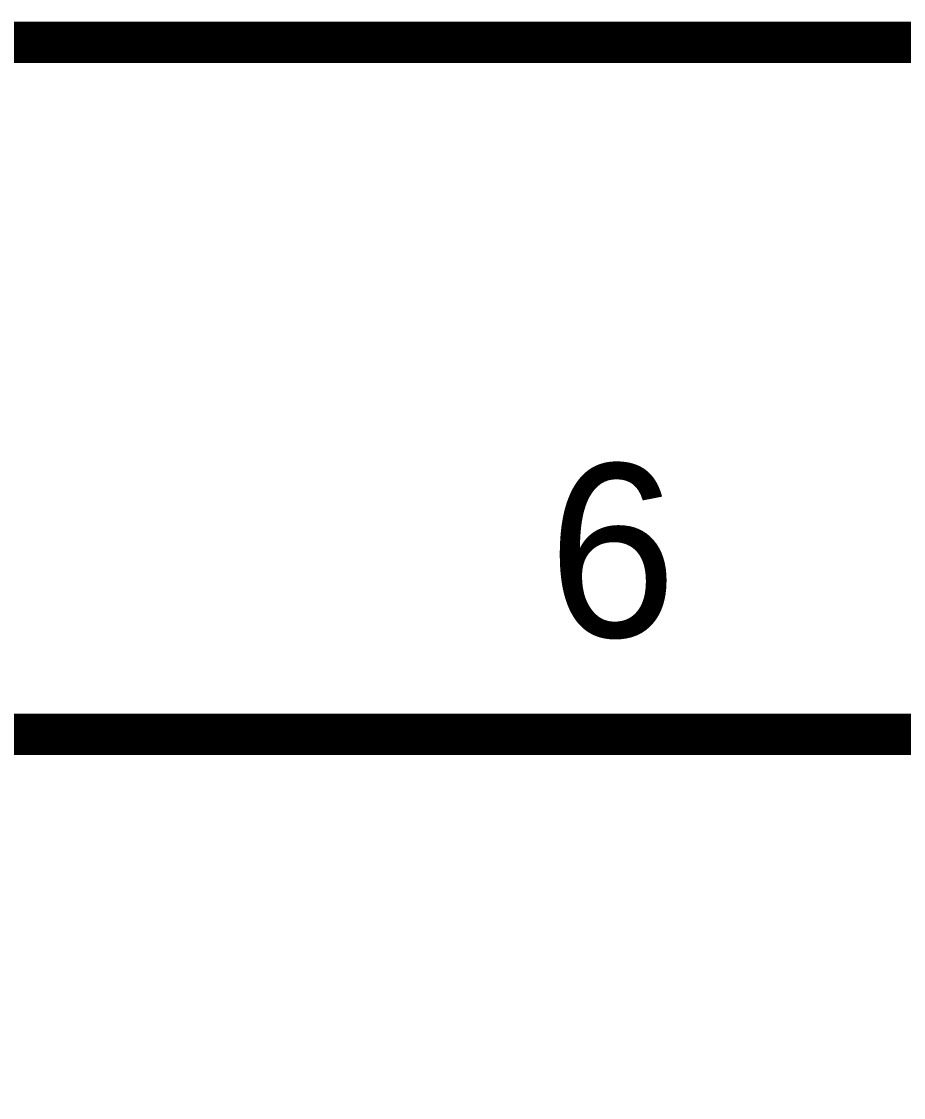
# Model space of a CAD drawing. Header units: inches. Extents: x 0 to 841, y 0 to 594.
# Drawn here: x 115.45 to 121.84, y 44.85 to 52.65 of the extents above; entities that cross this region are included whole.
import ezdxf

# ---------------------------------------------------------------- set-up
doc = ezdxf.new("R2010")
doc.units = ezdxf.units.IN
doc.layers.add('Sheet', color=255, linetype='Continuous')

msp = doc.modelspace()

# ---------------------------------------------------------------- linework, layer by layer
at = {"layer": 'Sheet'}
for points in [[(112.5201, 52.4963, 0.2997, 0.2997, 0), (117.5111, 52.4963, 0.2997, 0.2997, 0)], [(122.5021, 52.4963, 0.2997, 0.2997, 0), (117.5111, 52.4963, 0.2997, 0.2997, 0)], [(112.5201, 44.9968, 0.2997, 0.2997, 0), (112.5201, 47.4792, 0.2997, 0.2997, 0), (117.5111, 47.4792, 0.2997, 0.2997, 0)], [(122.5021, 47.4792, 0.2997, 0.2997, 0), (117.5111, 47.4792, 0.2997, 0.2997, 0)]]:
    msp.add_lwpolyline(points, format="xyseb", dxfattribs=at)

# ---------------------------------------------------------------- texts
msp.add_text('6', height=1.2543, dxfattribs=at).set_placement((119.2619, 48.1848))

doc.saveas('drawing.dxf')
